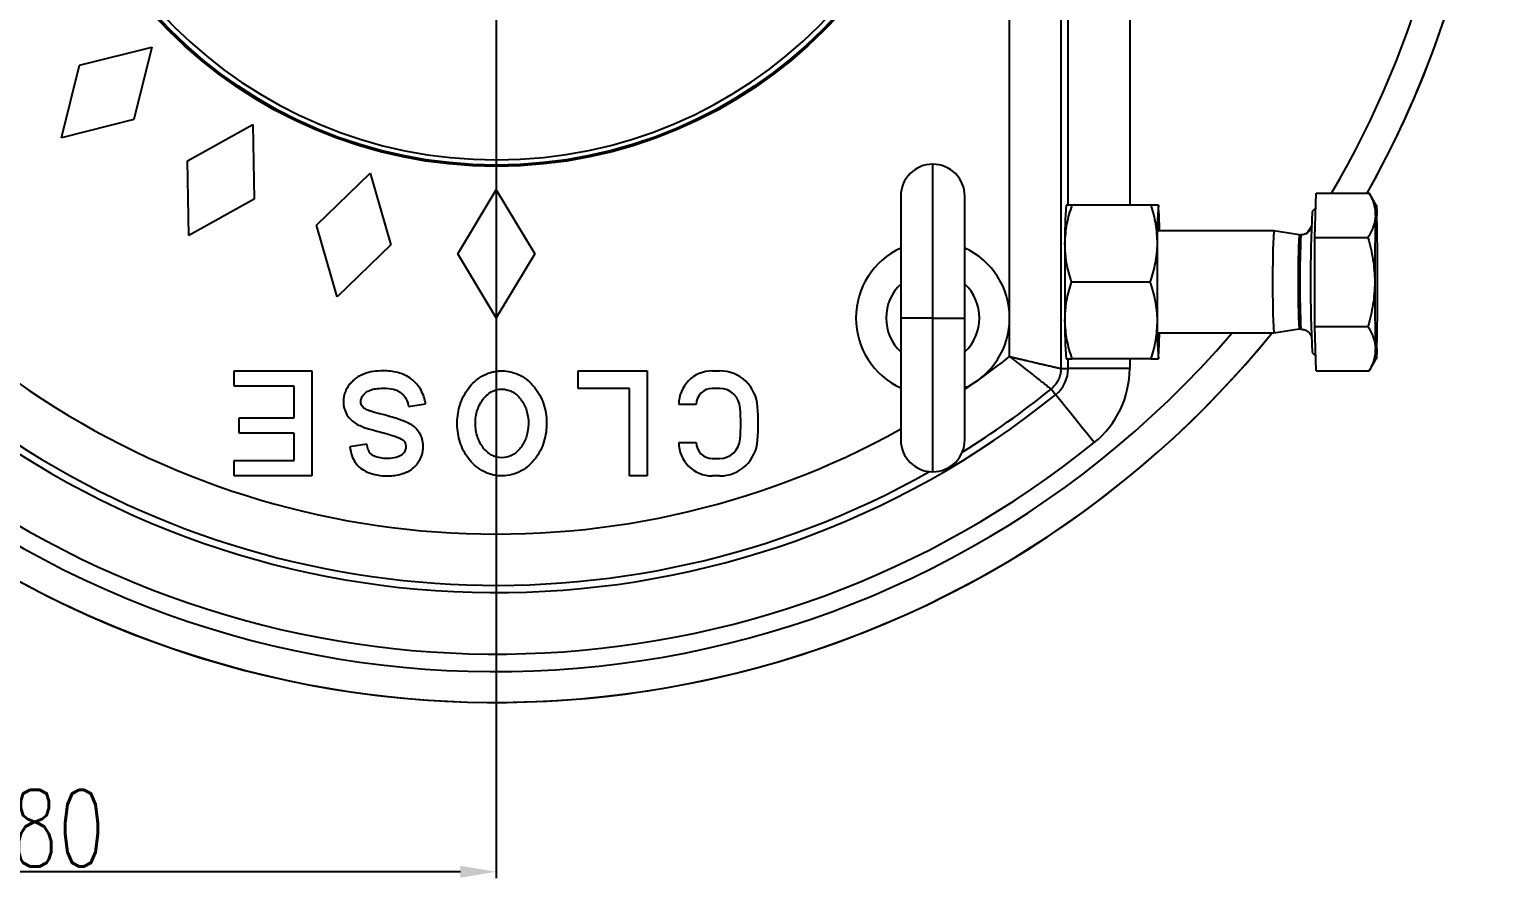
# Model space of a CAD drawing. Header units: millimetres. Extents: x 1846 to 4892, y 508 to 2661.
# Drawn here: x 4207.5 to 4493.6, y 1566.1 to 1731.8 of the extents above; entities that cross this region are included whole.
import ezdxf

# ---------------------------------------------------------------- set-up
doc = ezdxf.new("R2010")
doc.units = ezdxf.units.MM
doc.linetypes.add('CENTER2', pattern=[28.575, 19.05, -3.175, 3.175, -3.175])
doc.linetypes.add('点画线', pattern=[18, 12, -2, 2, -2])
doc.layers.add('中心线层', color=1, linetype='点画线', lineweight=18)
doc.styles.get("Standard").update_dxf_attribs({"font": 'arial.ttf'})
doc.styles.add('TH_GBDIM', font='simplex.shx', dxfattribs={"width": 0.707, "bigfont": 'hzfs.shx'})
doc.dimstyles.new('ISO-25$0', dxfattribs={"dimtxt": 2.5, "dimasz": 2.5, "dimexe": 1.25, "dimexo": 0.625, "dimtad": 1, "dimtxsty": 'Standard', "dimcen": 2.5, "dimdle": 5, "dimadec": 0, "dimazin": 0, "dimtfac": 1, "dimtmove": 0, "dimatfit": 3, "dimfxl": 0, "dimarcsym": 0})

# ---------------------------------------------------------------- blocks, each defined once
blk = doc.blocks.new('*U50')
at = {"layer": '中心线层', "color": 0, "linetype": 'CENTER2', "transparency": 16777216}
blk.add_line((-198.5, 0), (-39, 0), dxfattribs=at)
blk = doc.blocks.new('*D80')
at = {"color": 1, "linetype": 'Continuous', "transparency": 16777216}
for p, q in [((4118.63, 1794.9), (4118.63, 1566.22)), ((4298.63, 1794.9), (4298.63, 1566.22)), ((4291.63, 1567.47), (4125.63, 1567.47))]:
    blk.add_line(p, q, dxfattribs=at)
at = {"color": 1, "transparency": 16777216}
for points in [[(4125.63, 1568.64), (4125.63, 1566.3), (4118.63, 1567.47)], [(4291.63, 1568.64), (4291.63, 1566.3), (4298.63, 1567.47)]]:
    blk.add_solid(points, dxfattribs=at)
at = {"layer": 'Defpoints', "color": 0, "transparency": 16777216}
for p in [(4118.63, 1795.52), (4298.63, 1795.52), (4118.63, 1567.47)]:
    blk.add_point(p, dxfattribs=at)
at = {"color": 1, "lineweight": 30, "transparency": 16777216, "insert": (4208.63, 1575.97), "char_height": 15, "attachment_point": 5, "style": 'TH_GBDIM'}
blk.add_mtext('180', dxfattribs=at)

msp = doc.modelspace()

# ---------------------------------------------------------------- linework, layer by layer
at = {"color": 7, "linetype": 'Continuous', "lineweight": 25}
for p, q in [((4408.8, 1925.382), (4408.8, 1665.659)), ((4398.801, 1675.498), (4398.801, 1915.543)), ((4217.311, 1724.81), (4231.453, 1728.345)), ((4231.453, 1728.345), (4227.918, 1714.203)), ((4213.775, 1710.668), (4217.311, 1724.81)), ((4227.918, 1714.203), (4213.775, 1710.668)), ((4238.383, 1706.173), (4251.128, 1713.248)), ((4251.128, 1713.248), (4251.373, 1698.673)), ((4238.628, 1691.597), (4238.383, 1706.173)), ((4263.561, 1693.625), (4274.04, 1703.758)), ((4274.04, 1703.758), (4278.05, 1689.742)), ((4291.128, 1688.02), (4298.628, 1700.52)), ((4298.628, 1700.52), (4306.128, 1688.02)), ((4458.351, 1691.181), (4458.612, 1699.841)), ((4458.612, 1699.841), (4468.971, 1699.841)), ((4469.116, 1699.545), (4468.971, 1699.841)), ((4470.319, 1697.514), (4469.139, 1699.558)), ((4251.373, 1698.673), (4238.628, 1691.597)), ((4377.551, 1699.248), (4377.551, 1675.498)), ((4390.051, 1675.498), (4390.051, 1699.248)), ((4426.322, 1697.52), (4411.004, 1697.52)), ((4458.526, 1696.986), (4457.808, 1696.268)), ((4267.57, 1679.609), (4263.561, 1693.625)), ((4450.314, 1692.52), (4427.822, 1692.52)), ((4455.269, 1691.736), (4450.314, 1692.52)), ((4458.351, 1691.181), (4468.709, 1691.181)), ((4458.351, 1673.86), (4458.351, 1691.181)), ((4278.05, 1689.742), (4267.57, 1679.609)), ((4298.628, 1675.52), (4291.128, 1688.02)), ((4306.128, 1688.02), (4298.628, 1675.52)), ((4426.171, 1682.52), (4410.853, 1682.52)), ((4377.551, 1675.498), (4377.551, 1651.748)), ((4390.051, 1651.748), (4390.051, 1675.498)), ((4398.801, 1667.984), (4398.801, 1675.498)), ((4458.351, 1673.86), (4468.709, 1673.86)), ((4458.612, 1665.2), (4458.351, 1673.86)), ((4450.314, 1672.52), (4427.822, 1672.52)), ((4455.269, 1673.305), (4450.314, 1672.52)), ((4457.808, 1668.773), (4458.526, 1668.055)), ((4247.5, 1665.194), (4262.66, 1665.194)), ((4247.5, 1662.204), (4247.5, 1665.194)), ((4262.66, 1665.194), (4262.66, 1644.685)), ((4314.612, 1661.743), (4314.612, 1665.187)), ((4314.612, 1665.187), (4328.089, 1665.187)), ((4328.089, 1665.187), (4328.089, 1644.685)), ((4340.788, 1665.185), (4342.212, 1665.185)), ((4408.8, 1665.659), (4410.22, 1665.659)), ((4422.218, 1665.659), (4410.22, 1665.659)), ((4426.322, 1667.52), (4411.004, 1667.52)), ((4458.612, 1665.2), (4468.971, 1665.2)), ((4468.971, 1665.2), (4469.116, 1665.496)), ((4469.139, 1665.483), (4470.319, 1667.527)), ((4259.222, 1662.204), (4247.5, 1662.204)), ((4259.222, 1656.014), (4259.222, 1662.204)), ((4324.645, 1661.743), (4314.612, 1661.743)), ((4324.645, 1644.685), (4324.645, 1661.743)), ((4342.212, 1661.768), (4340.788, 1661.768)), ((4407.773, 1660.533), (4406.88, 1661.638)), ((4281.508, 1658.23), (4284.856, 1658.751)), ((4337.656, 1658.636), (4334.239, 1658.636)), ((4248.438, 1656.014), (4259.222, 1656.014)), ((4248.438, 1653.025), (4248.438, 1656.014)), ((4259.222, 1653.025), (4248.438, 1653.025)), ((4259.222, 1647.674), (4259.222, 1653.025)), ((4273.396, 1650.912), (4270.05, 1650.383)), ((4334.239, 1651.233), (4337.656, 1651.233)), ((4340.788, 1648.101), (4342.212, 1648.101)), ((4247.5, 1644.685), (4247.5, 1647.674)), ((4247.5, 1647.674), (4259.222, 1647.674)), ((4262.66, 1644.685), (4247.5, 1644.685)), ((4328.089, 1644.685), (4324.645, 1644.685)), ((4342.212, 1644.685), (4340.788, 1644.685))]:
    msp.add_line(p, q, dxfattribs=at)
at = {"color": 8, "linetype": 'Continuous', "lineweight": 25}
for p, q in [((4410.22, 1697.52), (4410.22, 1893.52)), ((4422.218, 1893.52), (4422.218, 1697.52)), ((4383.801, 1675.498), (4383.801, 1705.498)), ((4456.67, 1691.868), (4457.666, 1693.403)), ((4383.801, 1675.498), (4377.551, 1675.498)), ((4383.801, 1645.498), (4383.801, 1675.498)), ((4383.801, 1675.498), (4390.051, 1675.498)), ((4410.22, 1665.659), (4410.22, 1667.52)), ((4422.218, 1667.52), (4422.218, 1665.659)), ((4390.051, 1661.573), (4392.482, 1663.265))]:
    msp.add_line(p, q, dxfattribs=at)
at = {"color": 7, "linetype": 'Continuous', "lineweight": 25, "flags": 128}
for points in [[(4470.18, 1695.511), (4470.21, 1696.379), (4470.243, 1697.009), (4470.277, 1697.392), (4470.311, 1697.52), (4470.345, 1697.392), (4470.378, 1697.009), (4470.411, 1696.379), (4470.442, 1695.511)], [(4470.442, 1669.53), (4470.411, 1668.662), (4470.378, 1668.032), (4470.345, 1667.649), (4470.311, 1667.52), (4470.277, 1667.649), (4470.243, 1668.032), (4470.21, 1668.662), (4470.18, 1669.53)], [(4415.317, 1651.203), (4414.021, 1652.806), (4412.764, 1654.36), (4411.582, 1655.822), (4410.512, 1657.145), (4409.584, 1658.293), (4408.827, 1659.229), (4408.262, 1659.927), (4407.908, 1660.366), (4407.773, 1660.533)]]:
    msp.add_lwpolyline(points, dxfattribs=at)
at = {"color": 7, "linetype": 'Continuous', "lineweight": 25}
for centre, radius in [((4298.628, 1795.52), 90.437), ((4298.628, 1795.341), 90)]:
    msp.add_circle(centre, radius, dxfattribs=at)
at = {"color": 8, "linetype": 'Continuous', "lineweight": 25}
for radius, start, end in [(189, 329.58625, 30.41375), (189, 235.33459, 319.39853), (162.173, 232.61319, 299.12125), (172.172, 301.88066, 308.95741), (172.172, 232.61319, 299.40556), (185.59, 234.60338, 308.95741)]:
    msp.add_arc((4298.628, 1795.52), radius, start, end, dxfattribs=at)
at = {"color": 7, "linetype": 'Continuous', "lineweight": 25}
for centre, radius, start, end in [((4298.628, 1795.52), 195, 337.5438, 29.38424), ((4298.628, 1795.52), 195, 330.61576, 29.38424), ((4298.628, 1795.52), 195, 330.61576, 29.38424), ((4298.628, 1795.341), 89, 180.14904, 179.85096), ((4298.628, 1795.52), 195, 330.61576, 337.5438), ((4383.801, 1699.248), 6.25, 90, 180), ((4383.801, 1699.248), 6.25, 0, 90), ((4497.469, 1691.204), 87.888, 175.88319, 180.77166), ((4508.88, 1691.317), 81.304, 175.62381, 180.91343), ((4385.485, 1693.365), 42.531, 358.86252, 5.60727), ((4772.717, 1682.52), 315.208, 177.50024, 182.49976), ((4974.411, 1683.934), 504.365, 178.68479, 180.16061), ((3966.437, 1683.937), 504.137, 359.83905, 1.31554), ((4680.808, 1682.52), 230.711, 177.51578, 182.48422), ((4667.658, 1682.52), 212.589, 177.5156, 182.4844), ((4455.613, 1693.909), 2.2, 261.0016, 269.99872), ((4667.39, 1682.52), 211.977, 177.51574, 182.48426), ((4383.801, 1675.498), 15, 114.62432, 245.37568), ((4383.801, 1675.498), 15, 294.62432, 65.37568), ((5201.76, 1682.52), 792.207, 179.45756, 180.54244), ((5219.7, 1682.52), 792.15, 179.457521, 180.542479), ((4974.411, 1681.107), 504.364, 179.83938, 181.31521), ((3966.438, 1681.104), 504.137, 358.68446, 0.16095), ((4383.801, 1675.498), 9.1, 133.37837, 226.62163), ((4383.801, 1675.498), 9.1, 313.37837, 46.62163), ((4497.469, 1673.837), 87.888, 179.22834, 184.11681), ((4508.88, 1673.724), 81.305, 179.08659, 184.37617), ((4298.628, 1795.52), 195, 236.54499, 320.8931), ((4298.628, 1795.52), 195, 236.54499, 320.8931), ((4298.628, 1795.52), 195, 247.5, 320.8931), ((4368.224, 1672.35), 59.784, 355.36663, 0.16357), ((4455.613, 1671.134), 2.198, 89.99745, 99.00223), ((4298.628, 1795.52), 162.173, 305.36107, 308.14781), ((4340.788, 1658.636), 6.549, 90, 180), ((4342.212, 1657.782), 7.403, 3.06427, 90), ((4403.628, 1665.659), 6.592, 308.95741, 0), ((4403.628, 1665.659), 18.59, 308.95741, 0), ((4298.628, 1795.52), 173.592, 232.61319, 308.95741), ((4340.788, 1658.636), 3.132, 90, 180), ((4342.21, 1657.777), 3.991, 1.6313, 89.97214), ((4315.082, 1654.924), 31.258, 354.44316, 5.44553), ((4315.3, 1654.935), 34.457, 354.59957, 5.40043), ((4340.788, 1651.233), 6.549, 180, 270), ((4340.788, 1651.233), 3.132, 180, 270), ((4342.212, 1652.088), 3.986, 270, 357.2677), ((4342.212, 1652.088), 7.403, 270, 356.93573), ((4383.801, 1651.748), 6.25, 180, 270), ((4383.801, 1651.748), 6.25, 270, 0), ((4298.628, 1795.52), 195, 236.54499, 247.5)]:
    msp.add_arc(centre, radius, start, end, dxfattribs=at)
for points, knots in [([(4468.971, 1699.841), (4469.327, 1699.132), (4470.039, 1697.713), (4470.133, 1696.245), (4470.18, 1695.511)], [0, 0, 0, 0, 0.4999988, 1, 1, 1, 1]), ([(4409.589, 1690.02), (4409.67, 1691.292), (4409.834, 1693.833), (4410.614, 1696.292), (4411.004, 1697.52)], [0, 0, 0, 0, 0.5002514, 1, 1, 1, 1]), ([(4411.004, 1697.52), (4410.649, 1697.52), (4409.975, 1697.52), (4409.887, 1697.52), (4409.845, 1697.52)], [0, 0, 0, 0, 0.5250447, 1, 1, 1, 1]), ([(4426.322, 1697.52), (4426.687, 1696.29), (4427.417, 1693.832), (4427.53, 1691.29), (4427.586, 1690.02)], [0, 0, 0, 0, 0.5003837, 1, 1, 1, 1]), ([(4427.813, 1697.52), (4427.717, 1697.52), (4427.528, 1697.52), (4426.723, 1697.52), (4426.322, 1697.52)], [0, 0, 0, 0, 0.5020642, 1, 1, 1, 1]), ([(4470.18, 1695.511), (4470.088, 1694.778), (4469.905, 1693.311), (4469.108, 1691.891), (4468.709, 1691.181)], [0, 0, 0, 0, 0.5000011, 1, 1, 1, 1]), ([(4457.743, 1693.396), (4457.74, 1693.379), (4457.732, 1693.333), (4457.665, 1693.106), (4457.486, 1692.72), (4457.117, 1692.258), (4456.527, 1691.863), (4455.986, 1691.718), (4455.669, 1691.71), (4455.613, 1691.709)], [0, 0, 0, 0, 0.0589639, 0.156886, 0.2927436, 0.4910217, 0.704898, 0.9474442, 1, 1, 1, 1]), ([(4468.709, 1691.181), (4469.087, 1689.761), (4469.841, 1686.922), (4469.98, 1683.988), (4470.049, 1682.52)], [0, 0, 0, 0, 0.4999986, 1, 1, 1, 1]), ([(4410.853, 1682.52), (4410.487, 1683.751), (4409.757, 1686.209), (4409.645, 1688.751), (4409.589, 1690.02)], [0, 0, 0, 0, 0.5003831, 1, 1, 1, 1]), ([(4427.586, 1690.02), (4427.504, 1688.749), (4427.34, 1686.208), (4426.56, 1683.749), (4426.171, 1682.52)], [0, 0, 0, 0, 0.5002513, 1, 1, 1, 1]), ([(4409.589, 1675.02), (4409.645, 1676.292), (4409.757, 1678.833), (4410.488, 1681.292), (4410.853, 1682.52)], [0, 0, 0, 0, 0.5002512, 1, 1, 1, 1]), ([(4426.171, 1682.52), (4426.561, 1681.29), (4427.341, 1678.832), (4427.504, 1676.29), (4427.586, 1675.02)], [0, 0, 0, 0, 0.5003838, 1, 1, 1, 1]), ([(4470.049, 1682.52), (4469.98, 1681.053), (4469.841, 1678.119), (4469.087, 1675.28), (4468.709, 1673.86)], [0, 0, 0, 0, 0.5000018, 1, 1, 1, 1]), ([(4411.004, 1667.52), (4410.614, 1668.751), (4409.834, 1671.209), (4409.67, 1673.751), (4409.589, 1675.02)], [0, 0, 0, 0, 0.50038335, 1, 1, 1, 1]), ([(4427.586, 1675.02), (4427.53, 1673.749), (4427.417, 1671.208), (4426.687, 1668.749), (4426.322, 1667.52)], [0, 0, 0, 0, 0.5002509, 1, 1, 1, 1]), ([(4468.709, 1673.86), (4469.108, 1673.15), (4469.905, 1671.73), (4470.088, 1670.263), (4470.18, 1669.53)], [0, 0, 0, 0, 0.49999873, 1, 1, 1, 1]), ([(4455.613, 1673.332), (4455.886, 1673.303), (4456.377, 1673.25), (4456.964, 1672.9), (4457.348, 1672.512), (4457.579, 1672.137), (4457.692, 1671.85), (4457.735, 1671.692), (4457.744, 1671.649), (4457.746, 1671.635)], [0, 0, 0, 0, 0.2536387, 0.4555074, 0.6240007, 0.7656487, 0.8758664, 0.9595689, 1, 1, 1, 1]), ([(4398.801, 1667.984), (4399.056, 1667.782), (4399.317, 1667.575), (4399.828, 1667.17), (4400.083, 1666.969), (4400.84, 1666.371), (4401.338, 1665.979), (4402.304, 1665.22), (4402.765, 1664.86), (4403.418, 1664.35), (4403.629, 1664.184), (4404.039, 1663.865), (4404.238, 1663.71), (4404.807, 1663.266), (4405.145, 1663.003), (4405.593, 1662.654), (4405.732, 1662.545), (4405.99, 1662.343), (4406.11, 1662.25), (4406.428, 1662.001), (4406.588, 1661.875), (4406.81, 1661.698), (4406.872, 1661.647), (4406.88, 1661.638)], [0, 0, 0, 0, 0.0625, 0.0625, 0.125, 0.125, 0.25, 0.25, 0.375, 0.375, 0.4375, 0.4375, 0.5, 0.5, 0.625, 0.625, 0.6875, 0.6875, 0.75, 0.75, 0.875, 0.875, 1, 1, 1, 1]), ([(4398.801, 1667.984), (4398.911, 1667.958), (4399.126, 1667.907), (4399.444, 1667.832), (4399.75, 1667.759), (4400.046, 1667.69), (4400.33, 1667.622), (4400.602, 1667.558), (4400.864, 1667.496), (4401.113, 1667.437), (4401.351, 1667.381), (4401.578, 1667.327), (4401.793, 1667.276), (4401.997, 1667.227), (4402.189, 1667.182), (4402.371, 1667.139), (4402.808, 1667.036), (4403.475, 1666.879), (4404.325, 1666.68), (4405.087, 1666.502), (4405.718, 1666.355), (4406.24, 1666.234), (4406.676, 1666.134), (4407.073, 1666.043), (4407.429, 1665.962), (4407.745, 1665.891), (4408.02, 1665.829), (4408.253, 1665.777), (4408.445, 1665.734), (4408.596, 1665.7), (4408.706, 1665.677), (4408.778, 1665.662), (4408.792, 1665.66), (4408.8, 1665.659)], [0, 0, 0, 0, 0.0214317, 0.0421836, 0.0622558, 0.0816482, 0.100361, 0.118394, 0.1357473, 0.152421, 0.1684149, 0.1837293, 0.1983639, 0.212319, 0.2255946, 0.2381905, 0.250107, 0.3171748, 0.3811881, 0.4421555, 0.500087, 0.5439757, 0.5874344, 0.6304701, 0.6730898, 0.715301, 0.7571111, 0.7985279, 0.8395594, 0.8802138, 0.9204996, 0.9604253, 1, 1, 1, 1]), ([(4470.18, 1669.53), (4470.133, 1668.796), (4470.039, 1667.328), (4469.327, 1665.909), (4468.971, 1665.2)], [0, 0, 0, 0, 0.5000016, 1, 1, 1, 1]), ([(4276.589, 1665.177), (4275.93, 1665.184), (4275.287, 1665.148), (4274.025, 1664.962), (4273.4, 1664.81), (4272.479, 1664.451), (4272.173, 1664.308), (4271.726, 1664.052), (4271.578, 1663.96), (4271.361, 1663.81), (4271.286, 1663.756), (4271.193, 1663.687), (4271.165, 1663.666), (4271.11, 1663.623), (4271.081, 1663.6), (4270.825, 1663.397), (4270.604, 1663.198), (4270.181, 1662.756), (4269.98, 1662.514), (4269.614, 1661.987), (4269.448, 1661.699), (4269.17, 1661.094), (4269.058, 1660.776), (4268.894, 1660.123), (4268.844, 1659.794), (4268.817, 1659.387), (4268.814, 1659.306), (4268.811, 1659.184), (4268.81, 1659.145), (4268.81, 1659.061), (4268.811, 1658.995), (4268.82, 1658.712), (4268.843, 1658.482), (4268.926, 1658.02), (4268.986, 1657.79), (4269.138, 1657.344), (4269.232, 1657.126), (4269.552, 1656.509), (4269.82, 1656.143), (4270.398, 1655.522), (4270.709, 1655.264), (4271.338, 1654.83), (4271.659, 1654.651), (4271.981, 1654.498)], [0, 0, 0, 0, 0.125, 0.125, 0.25, 0.25, 0.3125, 0.3125, 0.34375, 0.34375, 0.359375, 0.359375, 0.3671875, 0.3671875, 0.375, 0.375, 0.4375, 0.4375, 0.5, 0.5, 0.5625, 0.5625, 0.625, 0.625, 0.6875, 0.6875, 0.703125, 0.703125, 0.7109375, 0.7109375, 0.71875, 0.71875, 0.75, 0.75, 0.78125, 0.78125, 0.8125, 0.8125, 0.875, 0.875, 0.9375, 0.9375, 1, 1, 1, 1]), ([(4282.064, 1663.591), (4281.658, 1663.905), (4281.223, 1664.165), (4280.325, 1664.586), (4279.865, 1664.746), (4278.475, 1665.105), (4277.541, 1665.187), (4276.589, 1665.177)], [0, 0, 0, 0, 0.25, 0.25, 0.5, 0.5, 1, 1, 1, 1]), ([(4298.372, 1644.807), (4298.074, 1644.861), (4297.78, 1644.933), (4297.2, 1645.111), (4296.914, 1645.218), (4296.086, 1645.583), (4295.568, 1645.886), (4294.608, 1646.589), (4294.166, 1646.99), (4293.368, 1647.864), (4293.013, 1648.336), (4292.077, 1649.832), (4291.625, 1650.937), (4291.067, 1653.229), (4290.959, 1654.422), (4291.088, 1656.784), (4291.325, 1657.956), (4292.141, 1660.167), (4292.723, 1661.209), (4293.853, 1662.569), (4294.273, 1662.99), (4295.196, 1663.742), (4295.697, 1664.071), (4296.498, 1664.479), (4296.774, 1664.601), (4297.339, 1664.813), (4297.629, 1664.903), (4298.24, 1665.05), (4298.561, 1665.106), (4298.973, 1665.151), (4299.055, 1665.159), (4299.222, 1665.172), (4299.305, 1665.177), (4299.59, 1665.189), (4299.83, 1665.189), (4300.23, 1665.178)], [0, 0, 0, 0, 0.03125, 0.03125, 0.0625, 0.0625, 0.125, 0.125, 0.1875, 0.1875, 0.25, 0.25, 0.375, 0.375, 0.5, 0.5, 0.625, 0.625, 0.75, 0.75, 0.8125, 0.8125, 0.875, 0.875, 0.90625, 0.90625, 0.9375, 0.9375, 0.96875, 0.96875, 0.9765625, 0.9765625, 0.984375, 0.984375, 1, 1, 1, 1]), ([(4300.23, 1665.178), (4301.357, 1665.017), (4302.127, 1664.817), (4303.073, 1664.432), (4303.354, 1664.289), (4303.901, 1663.973), (4304.164, 1663.799), (4305.424, 1662.866), (4306.251, 1661.914), (4307.201, 1660.317), (4307.47, 1659.758), (4307.913, 1658.6), (4308.086, 1658.001), (4308.464, 1656.177), (4308.526, 1654.918), (4308.269, 1652.443), (4307.95, 1651.225), (4307.187, 1649.533), (4306.885, 1648.991), (4306.184, 1647.968), (4305.785, 1647.488), (4304.896, 1646.618), (4304.407, 1646.227), (4303.336, 1645.557), (4302.762, 1645.283), (4301.559, 1644.879), (4300.927, 1644.749), (4299.642, 1644.655), (4299, 1644.692), (4298.372, 1644.807)], [0, 0, 0, 0, 0.0625, 0.0625, 0.09375, 0.09375, 0.125, 0.125, 0.25, 0.25, 0.3125, 0.3125, 0.375, 0.375, 0.5, 0.5, 0.625, 0.625, 0.6875, 0.6875, 0.75, 0.75, 0.8125, 0.8125, 0.875, 0.875, 0.9375, 0.9375, 1, 1, 1, 1]), ([(4408.8, 1665.659), (4408.799, 1665.581), (4408.797, 1665.426), (4408.78, 1665.193), (4408.754, 1664.963), (4408.718, 1664.734), (4408.672, 1664.508), (4408.615, 1664.285), (4408.55, 1664.065), (4408.474, 1663.849), (4408.39, 1663.638), (4408.276, 1663.384), (4408.123, 1663.092), (4407.922, 1662.768), (4407.696, 1662.459), (4407.447, 1662.165), (4407.176, 1661.888), (4406.979, 1661.721), (4406.88, 1661.638)], [0, 0, 0, 0, 0.0506847, 0.1012179, 0.1515996, 0.2018299, 0.2519089, 0.3018367, 0.3516133, 0.4012388, 0.4507133, 0.5000367, 0.5823005, 0.6649893, 0.7481033, 0.8316429, 0.9156083, 1, 1, 1, 1]), ([(4409.845, 1667.52), (4409.887, 1667.52), (4409.975, 1667.52), (4410.649, 1667.52), (4411.004, 1667.52)], [0, 0, 0, 0, 0.4749553, 1, 1, 1, 1]), ([(4426.322, 1667.52), (4426.723, 1667.52), (4427.528, 1667.52), (4427.717, 1667.52), (4427.813, 1667.52)], [0, 0, 0, 0, 0.4979358, 1, 1, 1, 1]), ([(4284.856, 1658.751), (4284.784, 1659.214), (4284.676, 1659.672), (4284.379, 1660.568), (4284.188, 1661.008), (4283.719, 1661.845), (4283.439, 1662.244), (4282.804, 1662.972), (4282.448, 1663.303), (4282.064, 1663.591)], [0, 0, 0, 0, 0.25, 0.25, 0.5, 0.5, 0.75, 0.75, 1, 1, 1, 1]), ([(4273.41, 1657.571), (4273.049, 1657.744), (4272.775, 1657.938), (4272.378, 1658.372), (4272.26, 1658.61), (4272.196, 1658.994), (4272.195, 1659.13), (4272.214, 1659.392), (4272.235, 1659.52), (4272.298, 1659.763), (4272.342, 1659.883), (4272.45, 1660.114), (4272.514, 1660.224), (4272.743, 1660.549), (4272.939, 1660.75), (4273.3, 1661.034), (4273.431, 1661.125), (4273.718, 1661.286), (4273.874, 1661.359), (4274.376, 1661.552), (4274.755, 1661.646), (4275.607, 1661.768), (4276.075, 1661.795), (4276.588, 1661.788)], [0, 0, 0, 0, 0.125, 0.125, 0.25, 0.25, 0.3125, 0.3125, 0.375, 0.375, 0.4375, 0.4375, 0.5, 0.5, 0.625, 0.625, 0.6875, 0.6875, 0.75, 0.75, 0.875, 0.875, 1, 1, 1, 1]), ([(4276.588, 1661.788), (4277.324, 1661.798), (4277.975, 1661.733), (4278.829, 1661.514), (4279.092, 1661.421), (4279.576, 1661.195), (4279.8, 1661.059), (4280, 1660.904)], [0, 0, 0, 0, 0.5, 0.5, 0.75, 0.75, 1, 1, 1, 1]), ([(4280, 1660.904), (4280.122, 1660.813), (4280.216, 1660.734), (4280.397, 1660.566), (4280.484, 1660.477), (4280.728, 1660.198), (4280.871, 1659.996), (4281.245, 1659.329), (4281.417, 1658.815), (4281.508, 1658.23)], [0, 0, 0, 0, 0.125, 0.125, 0.25, 0.25, 0.5, 0.5, 1, 1, 1, 1]), ([(4300.243, 1648.262), (4299.554, 1648.173), (4298.844, 1648.268), (4297.519, 1648.807), (4296.896, 1649.254), (4295.835, 1650.43), (4295.399, 1651.156), (4294.78, 1652.778), (4294.599, 1653.671), (4294.522, 1655.475), (4294.628, 1656.387), (4295.106, 1658.087), (4295.481, 1658.872), (4296.198, 1659.86), (4296.461, 1660.158), (4297.029, 1660.677), (4297.336, 1660.901), (4297.974, 1661.263), (4298.307, 1661.404), (4298.81, 1661.543), (4298.981, 1661.578), (4299.222, 1661.61), (4299.271, 1661.616), (4299.347, 1661.623), (4299.372, 1661.626), (4299.424, 1661.63), (4299.45, 1661.632), (4299.513, 1661.636), (4299.545, 1661.637), (4299.678, 1661.64), (4299.777, 1661.64), (4299.928, 1661.637)], [0, 0, 0, 0, 0.125, 0.125, 0.25, 0.25, 0.375, 0.375, 0.5, 0.5, 0.625, 0.625, 0.75, 0.75, 0.8125, 0.8125, 0.875, 0.875, 0.9375, 0.9375, 0.96875, 0.96875, 0.9765625, 0.9765625, 0.9804687, 0.9804687, 0.984375, 0.984375, 0.9921875, 0.9921875, 1, 1, 1, 1]), ([(4299.928, 1661.637), (4300.331, 1661.575), (4300.639, 1661.511), (4301.113, 1661.389), (4301.276, 1661.333), (4301.552, 1661.222), (4301.665, 1661.166), (4301.948, 1661.007), (4302.088, 1660.917), (4302.776, 1660.428), (4303.27, 1659.908), (4304.083, 1658.672), (4304.403, 1657.957), (4304.825, 1656.427), (4304.927, 1655.613), (4304.9, 1653.988), (4304.773, 1653.178), (4304.301, 1651.671), (4303.96, 1650.973), (4303.109, 1649.785), (4302.598, 1649.29), (4301.477, 1648.569), (4300.863, 1648.341), (4300.243, 1648.262)], [0, 0, 0, 0, 0.03125, 0.03125, 0.0625, 0.0625, 0.09375, 0.09375, 0.125, 0.125, 0.25, 0.25, 0.375, 0.375, 0.5, 0.5, 0.625, 0.625, 0.75, 0.75, 0.875, 0.875, 1, 1, 1, 1]), ([(4276.763, 1656.582), (4275.941, 1656.781), (4275.253, 1656.964), (4274.423, 1657.208), (4274.181, 1657.285), (4273.866, 1657.392), (4273.772, 1657.425), (4273.596, 1657.492), (4273.511, 1657.527), (4273.41, 1657.571)], [0, 0, 0, 0, 0.5, 0.5, 0.75, 0.75, 0.875, 0.875, 1, 1, 1, 1]), ([(4281.542, 1654.978), (4281.306, 1655.095), (4281.034, 1655.215), (4280.405, 1655.465), (4280.051, 1655.593), (4278.865, 1655.992), (4277.915, 1656.274), (4276.763, 1656.582)], [0, 0, 0, 0, 0.25, 0.25, 0.5, 0.5, 1, 1, 1, 1]), ([(4271.981, 1654.498), (4272.165, 1654.417), (4272.315, 1654.355), (4272.591, 1654.249), (4272.719, 1654.203), (4273.118, 1654.066), (4273.405, 1653.976), (4274.344, 1653.699), (4275.08, 1653.504), (4275.944, 1653.294)], [0, 0, 0, 0, 0.125, 0.125, 0.25, 0.25, 0.5, 0.5, 1, 1, 1, 1]), ([(4282.296, 1646.11), (4282.645, 1646.403), (4282.956, 1646.722), (4283.361, 1647.251), (4283.486, 1647.436), (4283.715, 1647.826), (4283.82, 1648.032), (4284.094, 1648.661), (4284.225, 1649.098), (4284.336, 1649.767), (4284.359, 1649.993), (4284.375, 1650.448), (4284.368, 1650.676), (4284.311, 1651.34), (4284.223, 1651.763), (4283.942, 1652.569), (4283.749, 1652.956), (4283.391, 1653.486), (4283.261, 1653.653), (4282.978, 1653.97), (4282.824, 1654.118), (4282.339, 1654.53), (4281.962, 1654.773), (4281.542, 1654.978)], [0, 0, 0, 0, 0.125, 0.125, 0.1875, 0.1875, 0.25, 0.25, 0.375, 0.375, 0.4375, 0.4375, 0.5, 0.5, 0.625, 0.625, 0.75, 0.75, 0.8125, 0.8125, 0.875, 0.875, 1, 1, 1, 1]), ([(4274.883, 1648.533), (4274.559, 1648.67), (4274.345, 1648.803), (4274.137, 1648.966), (4274.088, 1649.012), (4274.026, 1649.079), (4274.007, 1649.1), (4273.976, 1649.141), (4273.964, 1649.157), (4273.925, 1649.216), (4273.902, 1649.253), (4273.856, 1649.333), (4273.833, 1649.377), (4273.762, 1649.523), (4273.713, 1649.641), (4273.567, 1650.063), (4273.471, 1650.44), (4273.396, 1650.912)], [0, 0, 0, 0, 0.25, 0.25, 0.375, 0.375, 0.4375, 0.4375, 0.5, 0.5, 0.5625, 0.5625, 0.625, 0.625, 0.75, 0.75, 1, 1, 1, 1]), ([(4275.944, 1653.294), (4277.003, 1653.01), (4277.89, 1652.746), (4278.933, 1652.394), (4279.233, 1652.284), (4279.6, 1652.138), (4279.709, 1652.093), (4279.898, 1652.01), (4279.978, 1651.972), (4280.039, 1651.942)], [0, 0, 0, 0, 0.5, 0.5, 0.75, 0.75, 0.875, 0.875, 1, 1, 1, 1]), ([(4280.039, 1651.942), (4280.15, 1651.888), (4280.231, 1651.842), (4280.363, 1651.757), (4280.416, 1651.718), (4280.514, 1651.636), (4280.554, 1651.597), (4280.627, 1651.516), (4280.662, 1651.472), (4280.712, 1651.399), (4280.728, 1651.374), (4280.763, 1651.317), (4280.78, 1651.285), (4280.827, 1651.195), (4280.853, 1651.135), (4280.92, 1650.947), (4280.953, 1650.811), (4280.974, 1650.601), (4280.977, 1650.556), (4280.981, 1650.463), (4280.982, 1650.41), (4280.981, 1650.354), (4280.98, 1650.333), (4280.978, 1650.294), (4280.977, 1650.274), (4280.972, 1650.215), (4280.968, 1650.175), (4280.939, 1649.976), (4280.895, 1649.813), (4280.79, 1649.557), (4280.747, 1649.468), (4280.662, 1649.316), (4280.618, 1649.246), (4280.469, 1649.041), (4280.348, 1648.907), (4280.179, 1648.758)], [0, 0, 0, 0, 0.0625, 0.0625, 0.125, 0.125, 0.1875, 0.1875, 0.25, 0.25, 0.28125, 0.28125, 0.3125, 0.3125, 0.375, 0.375, 0.5, 0.5, 0.53125, 0.53125, 0.5625, 0.5625, 0.578125, 0.578125, 0.59375, 0.59375, 0.625, 0.625, 0.75, 0.75, 0.8125, 0.8125, 0.875, 0.875, 1, 1, 1, 1]), ([(4270.05, 1650.383), (4270.251, 1649.111), (4270.597, 1648.099), (4271.259, 1647.105), (4271.408, 1646.917), (4271.742, 1646.56), (4271.929, 1646.39), (4272.542, 1645.914), (4273.022, 1645.638), (4273.619, 1645.388)], [0, 0, 0, 0, 0.5, 0.5, 0.625, 0.625, 0.75, 0.75, 1, 1, 1, 1]), ([(4277.462, 1648.074), (4276.918, 1648.084), (4276.441, 1648.134), (4275.591, 1648.292), (4275.222, 1648.4), (4274.883, 1648.533)], [0, 0, 0, 0, 0.5, 0.5, 1, 1, 1, 1]), ([(4280.179, 1648.758), (4280.135, 1648.73), (4280.078, 1648.696), (4279.943, 1648.625), (4279.864, 1648.587), (4279.684, 1648.508), (4279.582, 1648.467), (4279.413, 1648.407), (4279.354, 1648.387), (4279.231, 1648.347), (4279.172, 1648.328), (4278.635, 1648.174), (4278.1, 1648.091), (4277.462, 1648.074)], [0, 0, 0, 0, 0.125, 0.125, 0.25, 0.25, 0.375, 0.375, 0.4375, 0.4375, 0.5, 0.5, 1, 1, 1, 1]), ([(4277.475, 1644.685), (4278.434, 1644.705), (4279.326, 1644.836), (4280.371, 1645.152), (4280.572, 1645.22), (4280.952, 1645.364), (4281.13, 1645.44), (4281.383, 1645.558), (4281.465, 1645.598), (4281.622, 1645.679), (4281.697, 1645.72), (4281.925, 1645.851), (4282.082, 1645.954), (4282.296, 1646.11)], [0, 0, 0, 0, 0.5, 0.5, 0.625, 0.625, 0.75, 0.75, 0.8125, 0.8125, 0.875, 0.875, 1, 1, 1, 1])]:
    msp.add_open_spline(points, degree=3, knots=knots, dxfattribs=at)
msp.add_open_spline([(4273.619, 1645.388), (4274.735, 1644.947), (4276.005, 1644.705), (4277.475, 1644.685)], degree=3, dxfattribs=at)

# ---------------------------------------------------------------- block references
at = {"layer": '中心线层', "linetype": 'CENTER2', "rotation": 90.00000000000001}
msp.add_blockref('*U50', (4298.628, 1795.52), dxfattribs=at)

# ---------------------------------------------------------------- dimensions: what is measured, and where the dimension line sits
at = {"lineweight": 30}
dim = msp.add_linear_dim(base=(4118.628, 1567.469), p1=(4298.628, 1795.52), p2=(4118.628, 1795.52), angle=180, dimstyle='ISO-25$0', override={"dimtxt": 15, "dimasz": 7, "dimexo": 0.625, "dimgap": 1, "dimdec": 0, "dimtxsty": 'TH_GBDIM', "dimclrd": 1, "dimclre": 1, "dimclrt": 1, "dimatfit": 0, "dimlwd": 65535, "dimlwe": 65535}, dxfattribs=at)
dim.commit()
dim.dimension.update_dxf_attribs({"geometry": '*D80', "text_midpoint": (4208.628, 1575.969)})

doc.saveas('drawing.dxf')
